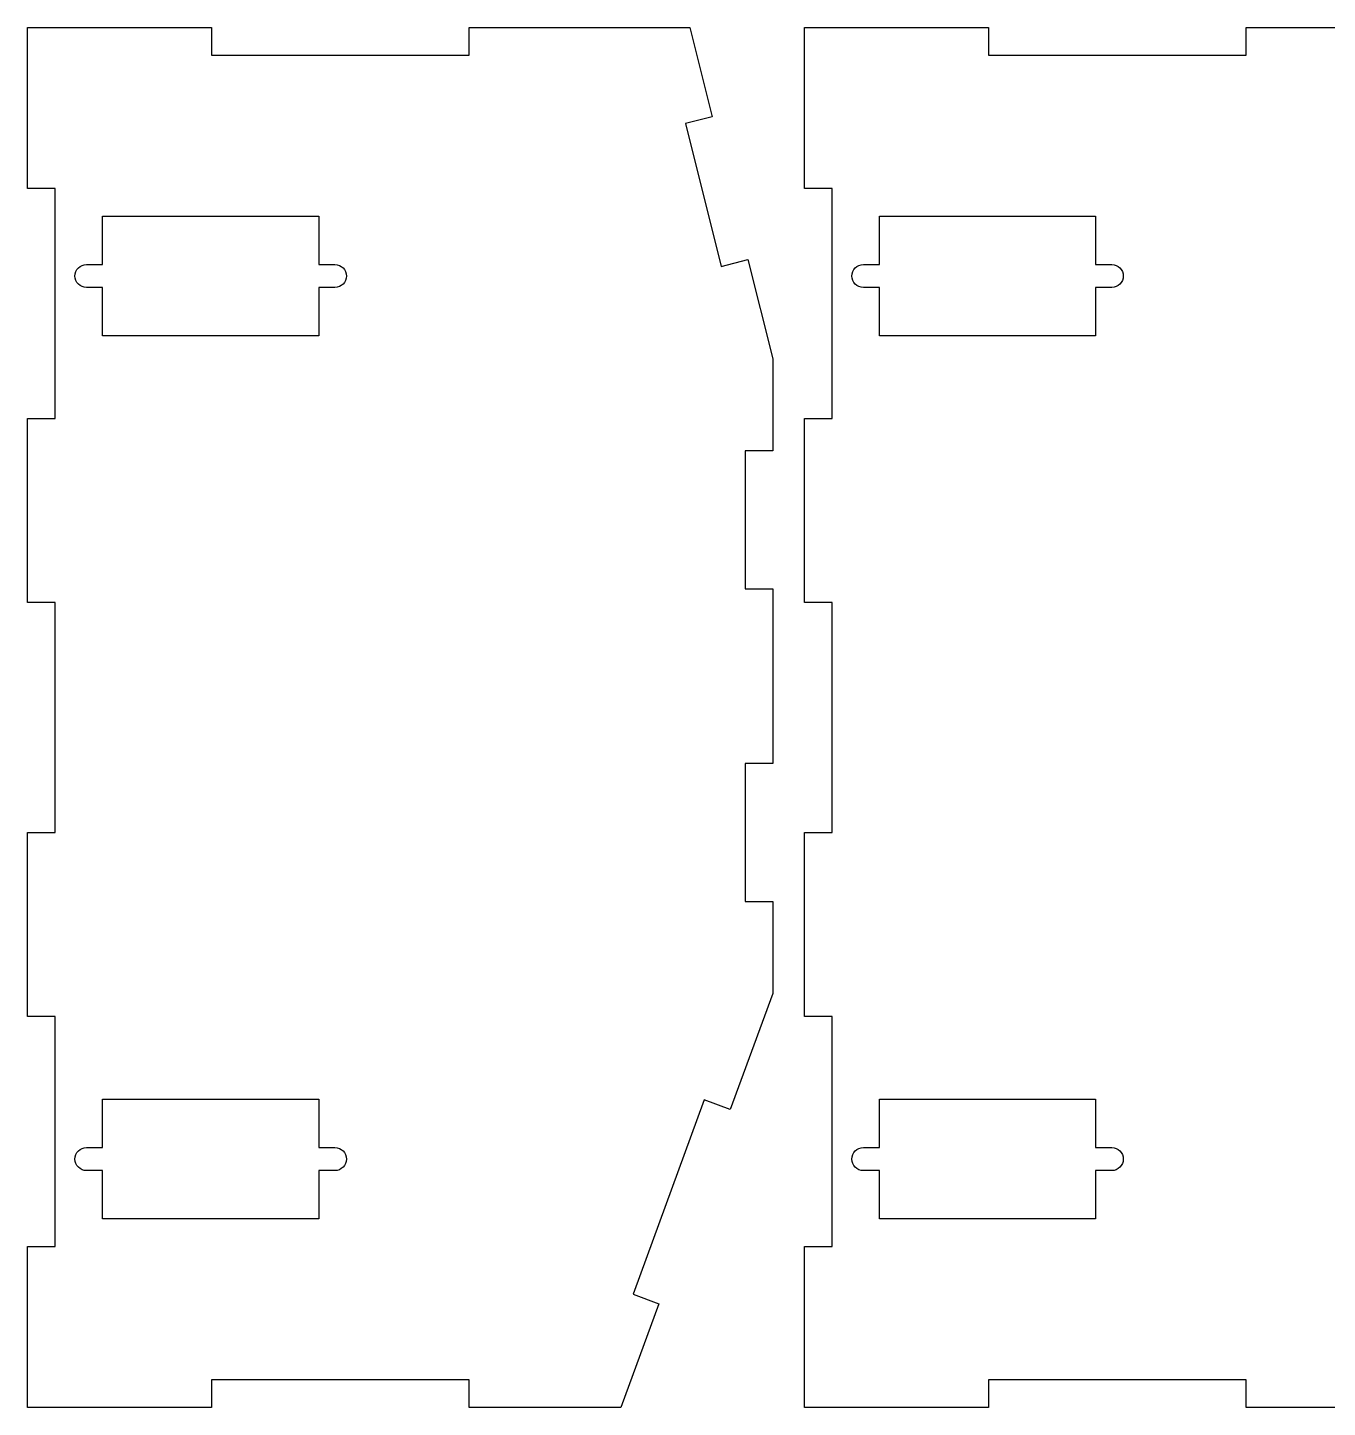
# Model space of a CAD drawing. Header units: inches. Extents: x 4 to 421, y -395 to -3.
# Drawn here: x 4.4 to 145.7, y -155.5 to -5.5 of the extents above; entities that cross this region are included whole.
import ezdxf

# ---------------------------------------------------------------- set-up
doc = ezdxf.new("R2010")
doc.units = ezdxf.units.IN
doc.header["$MEASUREMENT"] = 0
doc.layers.add('Layer 1', color=7, linetype='Continuous')

# ---------------------------------------------------------------- blocks, each defined once
blk = doc.blocks.new('block 3')
at = {"layer": 'Layer 1', "color": 7, "lineweight": 25, "true_color": 0xffffff}
blk.add_open_spline([(10.81, -33.75), (10.81, -33.75), (12.56, -33.75), (12.56, -33.75), (12.56, -33.75), (12.56, -39), (12.56, -39), (12.56, -39), (36.06, -39), (36.06, -39), (36.06, -39), (36.06, -33.75), (36.06, -33.75), (36.06, -33.75), (37.81, -33.75), (37.81, -33.75), (38.5, -33.75), (39.06, -33.19), (39.06, -32.5), (39.06, -31.81), (38.5, -31.25), (37.81, -31.25), (37.81, -31.25), (36.06, -31.25), (36.06, -31.25), (36.06, -31.25), (36.06, -26), (36.06, -26), (36.06, -26), (12.56, -26), (12.56, -26), (12.56, -26), (12.56, -31.25), (12.56, -31.25), (12.56, -31.25), (10.81, -31.25), (10.81, -31.25), (10.12, -31.25), (9.56, -31.81), (9.56, -32.5), (9.56, -33.19), (10.12, -33.75), (10.81, -33.75)], degree=3, knots=[0, 0, 0, 0, 1, 1, 1, 2, 2, 2, 3, 3, 3, 4, 4, 4, 5, 5, 5, 6, 6, 6, 7, 7, 7, 8, 8, 8, 9, 9, 9, 10, 10, 10, 11, 11, 11, 12, 12, 12, 13, 13, 13, 14, 14, 14, 14], dxfattribs=at)
blk = doc.blocks.new('block 4')
at = {"layer": 'Layer 1', "color": 7, "lineweight": 25, "true_color": 0xffffff}
blk.add_open_spline([(10.81, -129.75), (10.81, -129.75), (12.56, -129.75), (12.56, -129.75), (12.56, -129.75), (12.56, -135), (12.56, -135), (12.56, -135), (36.06, -135), (36.06, -135), (36.06, -135), (36.06, -129.75), (36.06, -129.75), (36.06, -129.75), (37.81, -129.75), (37.81, -129.75), (38.5, -129.75), (39.06, -129.19), (39.06, -128.5), (39.06, -127.81), (38.5, -127.25), (37.81, -127.25), (37.81, -127.25), (36.06, -127.25), (36.06, -127.25), (36.06, -127.25), (36.06, -122), (36.06, -122), (36.06, -122), (12.56, -122), (12.56, -122), (12.56, -122), (12.56, -127.25), (12.56, -127.25), (12.56, -127.25), (10.81, -127.25), (10.81, -127.25), (10.12, -127.25), (9.56, -127.81), (9.56, -128.5), (9.56, -129.19), (10.12, -129.75), (10.81, -129.75)], degree=3, knots=[0, 0, 0, 0, 1, 1, 1, 2, 2, 2, 3, 3, 3, 4, 4, 4, 5, 5, 5, 6, 6, 6, 7, 7, 7, 8, 8, 8, 9, 9, 9, 10, 10, 10, 11, 11, 11, 12, 12, 12, 13, 13, 13, 14, 14, 14, 14], dxfattribs=at)
blk = doc.blocks.new('block 5')
at = {"layer": 'Layer 1', "color": 7, "lineweight": 25, "true_color": 0xffffff}
blk.add_lwpolyline([(24.41, -8.5), (52.41, -8.5), (52.41, -5.5), (76.41, -5.5), (78.83, -15.2), (75.92, -15.92), (79.8, -31.45), (82.71, -30.72), (85.41, -41.5), (85.41, -51.5), (82.41, -51.5), (82.41, -66.5), (85.41, -66.5), (85.41, -85.5), (82.41, -85.5), (82.41, -100.5), (85.41, -100.5), (85.41, -110.5), (80.79, -123.1), (77.97, -122.07), (70.22, -143.2), (73.04, -144.23), (68.91, -155.5), (52.41, -155.5), (52.41, -152.5), (24.41, -152.5), (24.41, -155.5), (4.41, -155.5), (4.41, -138), (7.41, -138), (7.41, -113), (4.41, -113), (4.41, -93), (7.41, -93), (7.41, -68), (4.41, -68), (4.41, -48), (7.41, -48), (7.41, -23), (4.41, -23), (4.41, -5.5), (24.41, -5.5), (24.41, -8.5)], dxfattribs=at)
blk = doc.blocks.new('block 2')
at = {"layer": 'Layer 1'}
for name in ['block 5', 'block 3', 'block 4']:
    blk.add_blockref(name, (0, 0), dxfattribs=at)
blk = doc.blocks.new('block 7')
at = {"layer": 'Layer 1', "color": 7, "lineweight": 25, "true_color": 0xffffff}
blk.add_open_spline([(95.26, -33.75), (95.26, -33.75), (97.01, -33.75), (97.01, -33.75), (97.01, -33.75), (97.01, -39), (97.01, -39), (97.01, -39), (120.51, -39), (120.51, -39), (120.51, -39), (120.51, -33.75), (120.51, -33.75), (120.51, -33.75), (122.26, -33.75), (122.26, -33.75), (122.95, -33.75), (123.51, -33.19), (123.51, -32.5), (123.51, -31.81), (122.95, -31.25), (122.26, -31.25), (122.26, -31.25), (120.51, -31.25), (120.51, -31.25), (120.51, -31.25), (120.51, -26), (120.51, -26), (120.51, -26), (97.01, -26), (97.01, -26), (97.01, -26), (97.01, -31.25), (97.01, -31.25), (97.01, -31.25), (95.26, -31.25), (95.26, -31.25), (94.57, -31.25), (94.01, -31.81), (94.01, -32.5), (94.01, -33.19), (94.57, -33.75), (95.26, -33.75)], degree=3, knots=[0, 0, 0, 0, 1, 1, 1, 2, 2, 2, 3, 3, 3, 4, 4, 4, 5, 5, 5, 6, 6, 6, 7, 7, 7, 8, 8, 8, 9, 9, 9, 10, 10, 10, 11, 11, 11, 12, 12, 12, 13, 13, 13, 14, 14, 14, 14], dxfattribs=at)
blk = doc.blocks.new('block 8')
at = {"layer": 'Layer 1', "color": 7, "lineweight": 25, "true_color": 0xffffff}
blk.add_open_spline([(95.26, -129.75), (95.26, -129.75), (97.01, -129.75), (97.01, -129.75), (97.01, -129.75), (97.01, -135), (97.01, -135), (97.01, -135), (120.51, -135), (120.51, -135), (120.51, -135), (120.51, -129.75), (120.51, -129.75), (120.51, -129.75), (122.26, -129.75), (122.26, -129.75), (122.95, -129.75), (123.51, -129.19), (123.51, -128.5), (123.51, -127.81), (122.95, -127.25), (122.26, -127.25), (122.26, -127.25), (120.51, -127.25), (120.51, -127.25), (120.51, -127.25), (120.51, -122), (120.51, -122), (120.51, -122), (97.01, -122), (97.01, -122), (97.01, -122), (97.01, -127.25), (97.01, -127.25), (97.01, -127.25), (95.26, -127.25), (95.26, -127.25), (94.57, -127.25), (94.01, -127.81), (94.01, -128.5), (94.01, -129.19), (94.57, -129.75), (95.26, -129.75)], degree=3, knots=[0, 0, 0, 0, 1, 1, 1, 2, 2, 2, 3, 3, 3, 4, 4, 4, 5, 5, 5, 6, 6, 6, 7, 7, 7, 8, 8, 8, 9, 9, 9, 10, 10, 10, 11, 11, 11, 12, 12, 12, 13, 13, 13, 14, 14, 14, 14], dxfattribs=at)
blk = doc.blocks.new('block 9')
at = {"layer": 'Layer 1', "color": 7, "lineweight": 25, "true_color": 0xffffff}
blk.add_lwpolyline([(108.86, -8.5), (136.86, -8.5), (136.86, -5.5), (160.86, -5.5), (163.29, -15.2), (160.38, -15.92), (164.26, -31.45), (167.17, -30.72), (169.86, -41.5), (169.86, -51.5), (166.86, -51.5), (166.86, -66.5), (169.86, -66.5), (169.86, -85.5), (166.86, -85.5), (166.86, -100.5), (169.86, -100.5), (169.86, -110.5), (165.24, -123.1), (162.42, -122.07), (154.68, -143.2), (157.49, -144.23), (153.36, -155.5), (136.86, -155.5), (136.86, -152.5), (108.86, -152.5), (108.86, -155.5), (88.86, -155.5), (88.86, -138), (91.86, -138), (91.86, -113), (88.86, -113), (88.86, -93), (91.86, -93), (91.86, -68), (88.86, -68), (88.86, -48), (91.86, -48), (91.86, -23), (88.86, -23), (88.86, -5.5), (108.86, -5.5), (108.86, -8.5)], dxfattribs=at)
blk = doc.blocks.new('block 6')
at = {"layer": 'Layer 1'}
for name in ['block 9', 'block 7', 'block 8']:
    blk.add_blockref(name, (0, 0), dxfattribs=at)

msp = doc.modelspace()

# ---------------------------------------------------------------- block references
at = {"layer": 'Layer 1'}
for name in ['block 2', 'block 6']:
    msp.add_blockref(name, (0, 0), dxfattribs=at)

doc.saveas('drawing.dxf')
